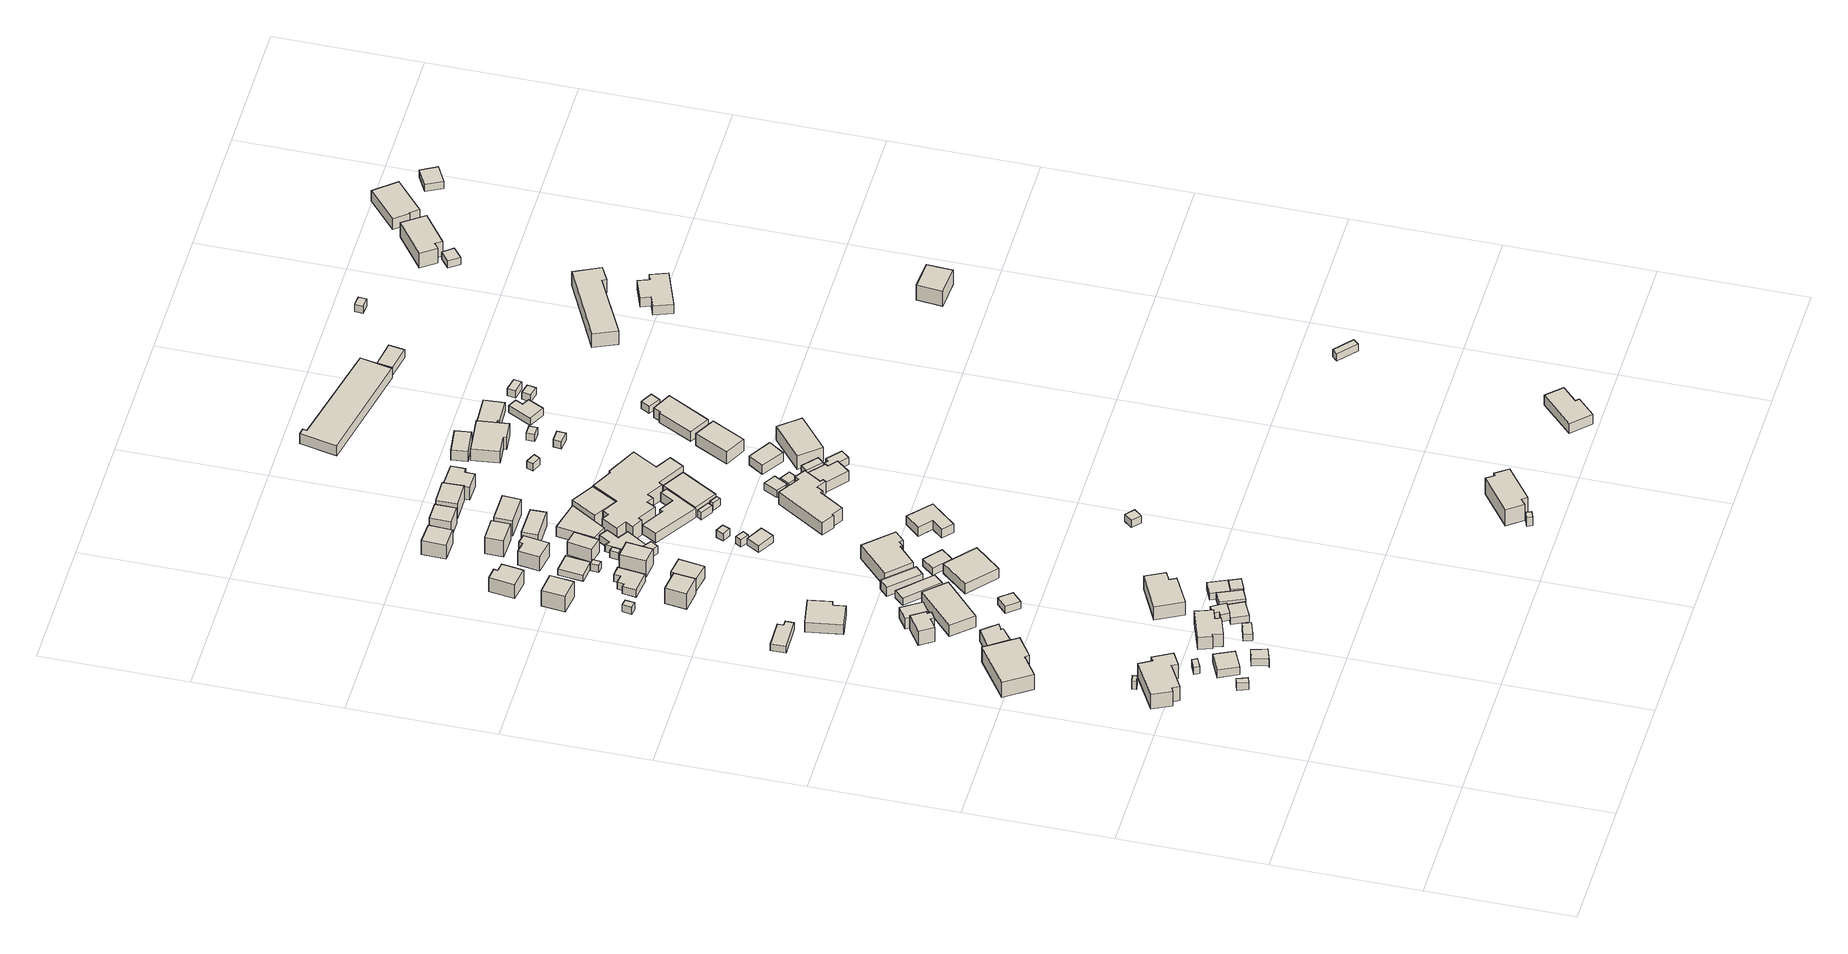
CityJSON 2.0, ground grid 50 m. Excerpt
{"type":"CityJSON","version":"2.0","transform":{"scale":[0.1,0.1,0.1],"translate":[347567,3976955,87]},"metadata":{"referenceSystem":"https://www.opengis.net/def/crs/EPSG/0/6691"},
"CityObjects":{
"building1":{"type":"Building","attributes":{"measuredHeight":3},"geometry":[{"type":"Solid","lod":"1","boundaries":[[[[0,1,2,3]],[[2,4,5,3]],[[1,6,4,2]],[[0,7,6,1]],[[3,5,7,0]],[[4,6,7,5]]]]}]},
"building2":{"type":"Building","attributes":{"measuredHeight":8.2},"geometry":[{"type":"Solid","lod":"1","boundaries":[[[[8,9,10,11,12,13,14,15,16,17]],[[16,18,19,17]],[[15,20,18,16]],[[14,21,20,15]],[[13,22,21,14]],[[12,23,22,13]],[[11,24,23,12]],[[10,25,24,11]],[[9,26,25,10]],[[8,27,26,9]],[[17,19,27,8]],[[18,20,21,22,23,24,25,26,27,19]]]]}]},
"building3":{"type":"Building","attributes":{"measuredHeight":3.4},"geometry":[{"type":"Solid","lod":"1","boundaries":[[[[28,29,30,31]],[[30,32,33,31]],[[29,34,32,30]],[[28,35,34,29]],[[31,33,35,28]],[[32,34,35,33]]]]}]},
"building4":{"type":"Building","attributes":{"measuredHeight":9.6},"geometry":[{"type":"Solid","lod":"1","boundaries":[[[[36,37,38,39,40,41]],[[40,42,43,41]],[[39,44,42,40]],[[38,45,44,39]],[[37,46,45,38]],[[36,47,46,37]],[[41,43,47,36]],[[42,44,45,46,47,43]]]]}]},
"building5":{"type":"Building","attributes":{"measuredHeight":3},"geometry":[{"type":"Solid","lod":"1","boundaries":[[[[48,49,50,51]],[[50,52,53,51]],[[49,54,52,50]],[[48,55,54,49]],[[51,53,55,48]],[[52,54,55,53]]]]}]},
"building6":{"type":"Building","attributes":{"measuredHeight":3.9},"geometry":[{"type":"Solid","lod":"1","boundaries":[[[[56,57,58,59]],[[58,60,61,59]],[[57,62,60,58]],[[56,63,62,57]],[[59,61,63,56]],[[60,62,63,61]]]]}]},
"building7":{"type":"Building","attributes":{"measuredHeight":3},"geometry":[{"type":"Solid","lod":"1","boundaries":[[[[64,65,66,67,68]],[[67,69,70,68]],[[66,71,69,67]],[[65,72,71,66]],[[64,73,72,65]],[[68,70,73,64]],[[69,71,72,73,70]]]]}]},
"building8":{"type":"Building","attributes":{"measuredHeight":6.1},"geometry":[{"type":"Solid","lod":"1","boundaries":[[[[74,75,76,77,78,79]],[[78,80,81,79]],[[77,82,80,78]],[[76,83,82,77]],[[75,84,83,76]],[[74,85,84,75]],[[79,81,85,74]],[[80,82,83,84,85,81]]]]}]},
"building9":{"type":"Building","attributes":{"measuredHeight":7.2},"geometry":[{"type":"Solid","lod":"1","boundaries":[[[[86,87,88,89,90,91,92,93]],[[92,94,95,93]],[[91,96,94,92]],[[90,97,96,91]],[[89,98,97,90]],[[88,99,98,89]],[[87,100,99,88]],[[86,101,100,87]],[[93,95,101,86]],[[94,96,97,98,99,100,101,95]]]]}]},
"building10":{"type":"Building","attributes":{"measuredHeight":2.8},"geometry":[{"type":"Solid","lod":"1","boundaries":[[[[102,103,104,105]],[[104,106,107,105]],[[103,108,106,104]],[[102,109,108,103]],[[105,107,109,102]],[[106,108,109,107]]]]}]},
"building11":{"type":"Building","attributes":{"measuredHeight":7.6},"geometry":[{"type":"Solid","lod":"1","boundaries":[[[[110,111,112,113,114,115,116,117]],[[116,118,119,117]],[[115,120,118,116]],[[114,121,120,115]],[[113,122,121,114]],[[112,123,122,113]],[[111,124,123,112]],[[110,125,124,111]],[[117,119,125,110]],[[118,120,121,122,123,124,125,119]]]]}]},
"building12":{"type":"Building","attributes":{"measuredHeight":2.9},"geometry":[{"type":"Solid","lod":"1","boundaries":[[[[126,127,128,129,130,131]],[[130,132,133,131]],[[129,134,132,130]],[[128,135,134,129]],[[127,136,135,128]],[[126,137,136,127]],[[131,133,137,126]],[[132,134,135,136,137,133]]]]}]},
"building13":{"type":"Building","attributes":{"measuredHeight":2.6},"geometry":[{"type":"Solid","lod":"1","boundaries":[[[[138,139,140,141,142]],[[141,143,144,142]],[[140,145,143,141]],[[139,146,145,140]],[[138,147,146,139]],[[142,144,147,138]],[[143,145,146,147,144]]]]}]},
"building14":{"type":"Building","attributes":{"measuredHeight":3},"geometry":[{"type":"Solid","lod":"1","boundaries":[[[[148,149,150,151,152,153]],[[152,154,155,153]],[[151,156,154,152]],[[150,157,156,151]],[[149,158,157,150]],[[148,159,158,149]],[[153,155,159,148]],[[154,156,157,158,159,155]]]]}]},
"building15":{"type":"Building","attributes":{"measuredHeight":5.9},"geometry":[{"type":"Solid","lod":"1","boundaries":[[[[160,161,162,163]],[[162,164,165,163]],[[161,166,164,162]],[[160,167,166,161]],[[163,165,167,160]],[[164,166,167,165]]]]}]},
"building16":{"type":"Building","attributes":{"measuredHeight":5.2},"geometry":[{"type":"Solid","lod":"1","boundaries":[[[[168,169,170,171,172,173]],[[172,174,175,173]],[[171,176,174,172]],[[170,177,176,171]],[[169,178,177,170]],[[168,179,178,169]],[[173,175,179,168]],[[174,176,177,178,179,175]]]]}]},
"building17":{"type":"Building","attributes":{"measuredHeight":6.3},"geometry":[{"type":"Solid","lod":"1","boundaries":[[[[180,181,182,183]],[[182,184,185,183]],[[181,186,184,182]],[[180,187,186,181]],[[183,185,187,180]],[[184,186,187,185]]]]}]},
"building18":{"type":"Building","attributes":{"measuredHeight":3.1},"geometry":[{"type":"Solid","lod":"1","boundaries":[[[[188,189,190,191]],[[190,192,193,191]],[[189,194,192,190]],[[188,195,194,189]],[[191,193,195,188]],[[192,194,195,193]]]]}]},
"building19":{"type":"Building","attributes":{"measuredHeight":3},"geometry":[{"type":"Solid","lod":"1","boundaries":[[[[196,197,198,199]],[[198,200,201,199]],[[197,202,200,198]],[[196,203,202,197]],[[199,201,203,196]],[[200,202,203,201]]]]}]},
"building20":{"type":"Building","attributes":{"measuredHeight":7.7},"geometry":[{"type":"Solid","lod":"1","boundaries":[[[[204,205,206,207,208,209]],[[208,210,211,209]],[[207,212,210,208]],[[206,213,212,207]],[[205,214,213,206]],[[204,215,214,205]],[[209,211,215,204]],[[210,212,213,214,215,211]]]]}]},
"building21":{"type":"Building","attributes":{"measuredHeight":3},"geometry":[{"type":"Solid","lod":"1","boundaries":[[[[216,217,218,219]],[[218,220,221,219]],[[217,222,220,218]],[[216,223,222,217]],[[219,221,223,216]],[[220,222,223,221]]]]}]},
"building22":{"type":"Building","attributes":{"measuredHeight":2.8},"geometry":[{"type":"Solid","lod":"1","boundaries":[[[[224,225,226,227]],[[226,228,229,227]],[[225,230,228,226]],[[224,231,230,225]],[[227,229,231,224]],[[228,230,231,229]]]]}]},
"building23":{"type":"Building","attributes":{"measuredHeight":3},"geometry":[{"type":"Solid","lod":"1","boundaries":[[[[232,233,234,235]],[[234,236,237,235]],[[233,238,236,234]],[[232,239,238,233]],[[235,237,239,232]],[[236,238,239,237]]]]}]},
"building24":{"type":"Building","attributes":{"measuredHeight":3},"geometry":[{"type":"Solid","lod":"1","boundaries":[[[[240,241,242,243]],[[242,244,245,243]],[[241,246,244,242]],[[240,247,246,241]],[[243,245,247,240]],[[244,246,247,245]]]]}]},
"building25":{"type":"Building","attributes":{"measuredHeight":7.5},"geometry":[{"type":"Solid","lod":"1","boundaries":[[[[248,249,250,251]],[[250,252,253,251]],[[249,254,252,250]],[[248,255,254,249]],[[251,253,255,248]],[[252,254,255,253]]]]}]},
"building26":{"type":"Building","attributes":{"measuredHeight":6.5},"geometry":[{"type":"Solid","lod":"1","boundaries":[[[[256,257,258,259]],[[258,260,261,259]],[[257,262,260,258]],[[256,263,262,257]],[[259,261,263,256]],[[260,262,263,261]]]]}]},
"building27":{"type":"Building","attributes":{"measuredHeight":4.6},"geometry":[{"type":"Solid","lod":"1","boundaries":[[[[264,265,266,267]],[[266,268,269,267]],[[265,270,268,266]],[[264,271,270,265]],[[267,269,271,264]],[[268,270,271,269]]]]}]},
"building28":{"type":"Building","attributes":{"measuredHeight":5.3},"geometry":[{"type":"Solid","lod":"1","boundaries":[[[[272,273,274,275]],[[274,276,277,275]],[[273,278,276,274]],[[272,279,278,273]],[[275,277,279,272]],[[276,278,279,277]]]]}]},
"building29":{"type":"Building","attributes":{"measuredHeight":3},"geometry":[{"type":"Solid","lod":"1","boundaries":[[[[280,281,282,283,284,285,286,287]],[[286,288,289,287]],[[285,290,288,286]],[[284,291,290,285]],[[283,292,291,284]],[[282,293,292,283]],[[281,294,293,282]],[[280,295,294,281]],[[287,289,295,280]],[[288,290,291,292,293,294,295,289]]]]}]},
"building30":{"type":"Building","attributes":{"measuredHeight":7},"geometry":[{"type":"Solid","lod":"1","boundaries":[[[[296,297,298,299]],[[298,300,301,299]],[[297,302,300,298]],[[296,303,302,297]],[[299,301,303,296]],[[300,302,303,301]]]]}]},
"building31":{"type":"Building","attributes":{"measuredHeight":5.9},"geometry":[{"type":"Solid","lod":"1","boundaries":[[[[304,305,306,307,308,309]],[[308,310,311,309]],[[307,312,310,308]],[[306,313,312,307]],[[305,314,313,306]],[[304,315,314,305]],[[309,311,315,304]],[[310,312,313,314,315,311]]]]}]},
"building32":{"type":"Building","attributes":{"measuredHeight":3},"geometry":[{"type":"Solid","lod":"1","boundaries":[[[[316,317,318,319]],[[318,320,321,319]],[[317,322,320,318]],[[316,323,322,317]],[[319,321,323,316]],[[320,322,323,321]]]]}]},
"building33":{"type":"Building","attributes":{"measuredHeight":8.1},"geometry":[{"type":"Solid","lod":"1","boundaries":[[[[324,325,326,327,328,329,330,331]],[[330,332,333,331]],[[329,334,332,330]],[[328,335,334,329]],[[327,336,335,328]],[[326,337,336,327]],[[325,338,337,326]],[[324,339,338,325]],[[331,333,339,324]],[[332,334,335,336,337,338,339,333]]]]}]},
"building34":{"type":"Building","attributes":{"measuredHeight":2.5},"geometry":[{"type":"Solid","lod":"1","boundaries":[[[[340,341,342,343]],[[342,344,345,343]],[[341,346,344,342]],[[340,347,346,341]],[[343,345,347,340]],[[344,346,347,345]]]]}]},
"building35":{"type":"Building","attributes":{"measuredHeight":3},"geometry":[{"type":"Solid","lod":"1","boundaries":[[[[348,349,350,351]],[[350,352,353,351]],[[349,354,352,350]],[[348,355,354,349]],[[351,353,355,348]],[[352,354,355,353]]]]}]},
"building36":{"type":"Building","attributes":{"measuredHeight":7.3},"geometry":[{"type":"Solid","lod":"1","boundaries":[[[[356,357,358,359]],[[358,360,361,359]],[[357,362,360,358]],[[356,363,362,357]],[[359,361,363,356]],[[360,362,363,361]]]]}]},
"building37":{"type":"Building","attributes":{"measuredHeight":3},"geometry":[{"type":"Solid","lod":"1","boundaries":[[[[364,365,366,367]],[[366,368,369,367]],[[365,370,368,366]],[[364,371,370,365]],[[367,369,371,364]],[[368,370,371,369]]]]}]},
"building38":{"type":"Building","attributes":{"measuredHeight":5.9},"geometry":[{"type":"Solid","lod":"1","boundaries":[[[[372,373,374,375,376,377]],[[376,378,379,377]],[[375,380,378,376]],[[374,381,380,375]],[[373,382,381,374]],[[372,383,382,373]],[[377,379,383,372]],[[378,380,381,382,383,379]]]]}]},
"building39":{"type":"Building","attributes":{"measuredHeight":3.2},"geometry":[{"type":"Solid","lod":"1","boundaries":[[[[384,385,386,387]],[[386,388,389,387]],[[385,390,388,386]],[[384,391,390,385]],[[387,389,391,384]],[[388,390,391,389]]]]}]},
"building40":{"type":"Building","attributes":{"measuredHeight":3.7},"geometry":[{"type":"Solid","lod":"1","boundaries":[[[[392,393,394,395]],[[394,396,397,395]],[[393,398,396,394]],[[392,399,398,393]],[[395,397,399,392]],[[396,398,399,397]]]]}]},
"building41":{"type":"Building","attributes":{"measuredHeight":7.4},"geometry":[{"type":"Solid","lod":"1","boundaries":[[[[400,401,402,403]],[[402,404,405,403]],[[401,406,404,402]],[[400,407,406,401]],[[403,405,407,400]],[[404,406,407,405]]]]}]},
"building42":{"type":"Building","attributes":{"measuredHeight":2.9},"geometry":[{"type":"Solid","lod":"1","boundaries":[[[[408,409,410,411]],[[410,412,413,411]],[[409,414,412,410]],[[408,415,414,409]],[[411,413,415,408]],[[412,414,415,413]]]]}]},
"building43":{"type":"Building","attributes":{"measuredHeight":2.9},"geometry":[{"type":"Solid","lod":"1","boundaries":[[[[416,417,418,419,420,421,422,423]],[[422,424,425,423]],[[421,426,424,422]],[[420,427,426,421]],[[419,428,427,420]],[[418,429,428,419]],[[417,430,429,418]],[[416,431,430,417]],[[423,425,431,416]],[[424,426,427,428,429,430,431,425]]]]}]},
"building44":{"type":"Building","attributes":{"measuredHeight":3},"geometry":[{"type":"Solid","lod":"1","boundaries":[[[[432,433,434,435]],[[434,436,437,435]],[[433,438,436,434]],[[432,439,438,433]],[[435,437,439,432]],[[436,438,439,437]]]]}]},
"building45":{"type":"Building","attributes":{"measuredHeight":7.3},"geometry":[{"type":"Solid","lod":"1","boundaries":[[[[440,441,442,443]],[[442,444,445,443]],[[441,446,444,442]],[[440,447,446,441]],[[443,445,447,440]],[[444,446,447,445]]]]}]},
"building46":{"type":"Building","attributes":{"measuredHeight":7.6},"geometry":[{"type":"Solid","lod":"1","boundaries":[[[[448,449,450,451]],[[450,452,453,451]],[[449,454,452,450]],[[448,455,454,449]],[[451,453,455,448]],[[452,454,455,453]]]]}]},
"building47":{"type":"Building","attributes":{"measuredHeight":3},"geometry":[{"type":"Solid","lod":"1","boundaries":[[[[456,457,458,459]],[[458,460,461,459]],[[457,462,460,458]],[[456,463,462,457]],[[459,461,463,456]],[[460,462,463,461]]]]}]},
"building48":{"type":"Building","attributes":{"measuredHeight":3},"geometry":[{"type":"Solid","lod":"1","boundaries":[[[[464,465,466,467]],[[466,468,469,467]],[[465,470,468,466]],[[464,471,470,465]],[[467,469,471,464]],[[468,470,471,469]]]]}]},
"building49":{"type":"Building","attributes":{"measuredHeight":7.9},"geometry":[{"type":"Solid","lod":"1","boundaries":[[[[472,473,474,475,476,477,478,479]],[[478,480,481,479]],[[477,482,480,478]],[[476,483,482,477]],[[475,484,483,476]],[[474,485,484,475]],[[473,486,485,474]],[[472,487,486,473]],[[479,481,487,472]],[[480,482,483,484,485,486,487,481]]]]}]},
"building50":{"type":"Building","attributes":{"measuredHeight":4.4},"geometry":[{"type":"Solid","lod":"1","boundaries":[[[[488,489,490,491,492,493]],[[492,494,495,493]],[[491,496,494,492]],[[490,497,496,491]],[[489,498,497,490]],[[488,499,498,489]],[[493,495,499,488]],[[494,496,497,498,499,495]]]]}]},
"building51":{"type":"Building","attributes":{"measuredHeight":6.6},"geometry":[{"type":"Solid","lod":"1","boundaries":[[[[500,501,502,503]],[[502,504,505,503]],[[501,506,504,502]],[[500,507,506,501]],[[503,505,507,500]],[[504,506,507,505]]]]}]},
"building52":{"type":"Building","attributes":{"measuredHeight":4.5},"geometry":[{"type":"Solid","lod":"1","boundaries":[[[[508,509,510,511]],[[510,512,513,511]],[[509,514,512,510]],[[508,515,514,509]],[[511,513,515,508]],[[512,514,515,513]]]]}]},
"building53":{"type":"Building","attributes":{"measuredHeight":4.8},"geometry":[{"type":"Solid","lod":"1","boundaries":[[[[516,517,518,519,520,521,522,523]],[[522,524,525,523]],[[521,526,524,522]],[[520,527,526,521]],[[519,528,527,520]],[[518,529,528,519]],[[517,530,529,518]],[[516,531,530,517]],[[523,525,531,516]],[[524,526,527,528,529,530,531,525]]]]}]},
"building54":{"type":"Building","attributes":{"measuredHeight":7.3},"geometry":[{"type":"Solid","lod":"1","boundaries":[[[[532,533,534,535]],[[534,536,537,535]],[[533,538,536,534]],[[532,539,538,533]],[[535,537,539,532]],[[536,538,539,537]]]]}]},
"building55":{"type":"Building","attributes":{"measuredHeight":8},"geometry":[{"type":"Solid","lod":"1","boundaries":[[[[540,541,542,543]],[[542,544,545,543]],[[541,546,544,542]],[[540,547,546,541]],[[543,545,547,540]],[[544,546,547,545]]]]}]},
"building56":{"type":"Building","attributes":{"measuredHeight":3},"geometry":[{"type":"Solid","lod":"1","boundaries":[[[[548,549,550,551]],[[550,552,553,551]],[[549,554,552,550]],[[548,555,554,549]],[[551,553,555,548]],[[552,554,555,553]]]]}]},
"building57":{"type":"Building","attributes":{"measuredHeight":6.4},"geometry":[{"type":"Solid","lod":"1","boundaries":[[[[556,557,558,559,560,561,562,563,564,565,566,567,568,569,570,571]],[[570,572,573,571]],[[569,574,572,570]],[[568,575,574,569]],[[567,576,575,568]],[[566,577,576,567]],[[565,578,577,566]],[[564,579,578,565]],[[563,580,579,564]],[[562,581,580,563]],[[561,582,581,562]],[[560,583,582,561]],[[559,584,583,560]],[[558,585,584,559]],[[557,586,585,558]],[[556,587,586,557]],[[571,573,587,556]],[[572,574,575,576,577,578,579,580,581,582,583,584,585,586,587,573]]]]}]},
"building58":{"type":"Building","attributes":{"measuredHeight":7.6},"geometry":[{"type":"Solid","lod":"1","boundaries":[[[[588,589,590,591]],[[590,592,593,591]],[[589,594,592,590]],[[588,595,594,589]],[[591,593,595,588]],[[592,594,595,593]]]]}]},
"building59":{"type":"Building","attributes":{"measuredHeight":3},"geometry":[{"type":"Solid","lod":"1","boundaries":[[[[596,597,598,599]],[[598,600,601,599]],[[597,602,600,598]],[[596,603,602,597]],[[599,601,603,596]],[[600,602,603,601]]]]}]},
"building60":{"type":"Building","attributes":{"measuredHeight":8.6},"geometry":[{"type":"Solid","lod":"1","boundaries":[[[[604,605,606,607,608,609,610,611,612,613,614,615,616,617,618,619,620,621,622,623,624,625]],[[624,626,627,625]],[[623,628,626,624]],[[622,629,628,623]],[[621,630,629,622]],[[620,631,630,621]],[[619,632,631,620]],[[618,633,632,619]],[[617,634,633,618]],[[616,635,634,617]],[[615,636,635,616]],[[614,637,636,615]],[[613,638,637,614]],[[612,639,638,613]],[[611,640,639,612]],[[610,641,640,611]],[[609,642,641,610]],[[608,643,642,609]],[[607,644,643,608]],[[606,645,644,607]],[[605,646,645,606]],[[604,647,646,605]],[[625,627,647,604]],[[626,628,629,630,631,632,633,634,635,636,637,638,639,640,641,642,643,644,645,646,647,627]]]]}]},
"building61":{"type":"Building","attributes":{"measuredHeight":7.4},"geometry":[{"type":"Solid","lod":"1","boundaries":[[[[648,649,650,651]],[[650,652,653,651]],[[649,654,652,650]],[[648,655,654,649]],[[651,653,655,648]],[[652,654,655,653]]]]}]},
"building62":{"type":"Building","attributes":{"measuredHeight":5},"geometry":[{"type":"Solid","lod":"1","boundaries":[[[[656,657,658,659]],[[658,660,661,659]],[[657,662,660,658]],[[656,663,662,657]],[[659,661,663,656]],[[660,662,663,661]]]]}]},
"building63":{"type":"Building","attributes":{"measuredHeight":3},"geometry":[{"type":"Solid","lod":"1","boundaries":[[[[664,665,666,667,668]],[[667,669,670,668]],[[666,671,669,667]],[[665,672,671,666]],[[664,673,672,665]],[[668,670,673,664]],[[669,671,672,673,670]]]]}]},
"building64":{"type":"Building","attributes":{"measuredHeight":3},"geometry":[{"type":"Solid","lod":"1","boundaries":[[[[674,675,676,677]],[[676,678,679,677]],[[675,680,678,676]],[[674,681,680,675]],[[677,679,681,674]],[[678,680,681,679]]]]}]},
"building65":{"type":"Building","attributes":{"measuredHeight":5.2},"geometry":[{"type":"Solid","lod":"1","boundaries":[[[[682,683,684,685,686,687,688,689,690]],[[689,691,692,690]],[[688,693,691,689]],[[687,694,693,688]],[[686,695,694,687]],[[685,696,695,686]],[[684,697,696,685]],[[683,698,697,684]],[[682,699,698,683]],[[690,692,699,682]],[[691,693,694,695,696,697,698,699,692]]]]}]},
"building66":{"type":"Building","attributes":{"measuredHeight":7.7},"geometry":[{"type":"Solid","lod":"1","boundaries":[[[[700,701,702,703,704,705]],[[704,706,707,705]],[[703,708,706,704]],[[702,709,708,703]],[[701,710,709,702]],[[700,711,710,701]],[[705,707,711,700]],[[706,708,709,710,711,707]]]]}]},
"building67":{"type":"Building","attributes":{"measuredHeight":3},"geometry":[{"type":"Solid","lod":"1","boundaries":[[[[712,713,714,715]],[[714,716,717,715]],[[713,718,716,714]],[[712,719,718,713]],[[715,717,719,712]],[[716,718,719,717]]]]}]},
"building68":{"type":"Building","attributes":{"measuredHeight":3},"geometry":[{"type":"Solid","lod":"1","boundaries":[[[[720,721,722,723,724,725]],[[724,726,727,725]],[[723,728,726,724]],[[722,729,728,723]],[[721,730,729,722]],[[720,731,730,721]],[[725,727,731,720]],[[726,728,729,730,731,727]]]]}]},
"building69":{"type":"Building","attributes":{"measuredHeight":4.4},"geometry":[{"type":"Solid","lod":"1","boundaries":[[[[732,733,734,735]],[[734,736,737,735]],[[733,738,736,734]],[[732,739,738,733]],[[735,737,739,732]],[[736,738,739,737]]]]}]},
"building70":{"type":"Building","attributes":{"measuredHeight":3},"geometry":[{"type":"Solid","lod":"1","boundaries":[[[[740,741,742,743]],[[742,744,745,743]],[[741,746,744,742]],[[740,747,746,741]],[[743,745,747,740]],[[744,746,747,745]]]]}]},
"building71":{"type":"Building","attributes":{"measuredHeight":7.8},"geometry":[{"type":"Solid","lod":"1","boundaries":[[[[748,749,750,751]],[[750,752,753,751]],[[749,754,752,750]],[[748,755,754,749]],[[751,753,755,748]],[[752,754,755,753]]]]}]},
"building72":{"type":"Building","attributes":{"measuredHeight":6.9},"geometry":[{"type":"Solid","lod":"1","boundaries":[[[[756,757,758,759]],[[758,760,761,759]],[[757,762,760,758]],[[756,763,762,757]],[[759,761,763,756]],[[760,762,763,761]]]]}]},
"building73":{"type":"Building","attributes":{"measuredHeight":5.2},"geometry":[{"type":"Solid","lod":"1","boundaries":[[[[764,765,766,767,768,769]],[[768,770,771,769]],[[767,772,770,768]],[[766,773,772,767]],[[765,774,773,766]],[[764,775,774,765]],[[769,771,775,764]],[[770,772,773,774,775,771]]]]}]},
"building74":{"type":"Building","attributes":{"measuredHeight":4.9},"geometry":[{"type":"Solid","lod":"1","boundaries":[[[[776,777,778,779]],[[778,780,781,779]],[[777,782,780,778]],[[776,783,782,777]],[[779,781,783,776]],[[780,782,783,781]]]]}]},
"building75":{"type":"Building","attributes":{"measuredHeight":6.9},"geometry":[{"type":"Solid","lod":"1","boundaries":[[[[784,785,786,787,788,789]],[[788,790,791,789]],[[787,792,790,788]],[[786,793,792,787]],[[785,794,793,786]],[[784,795,794,785]],[[789,791,795,784]],[[790,792,793,794,795,791]]]]}]},
"building76":{"type":"Building","attributes":{"measuredHeight":3},"geometry":[{"type":"Solid","lod":"1","boundaries":[[[[796,797,798,799]],[[798,800,801,799]],[[797,802,800,798]],[[796,803,802,797]],[[799,801,803,796]],[[800,802,803,801]]]]}]},
"building77":{"type":"Building","attributes":{"measuredHeight":3},"geometry":[{"type":"Solid","lod":"1","boundaries":[[[[804,805,806,807]],[[806,808,809,807]],[[805,810,808,806]],[[804,811,810,805]],[[807,809,811,804]],[[808,810,811,809]]]]}]},
"building78":{"type":"Building","attributes":{"measuredHeight":5},"geometry":[{"type":"Solid","lod":"1","boundaries":[[[[812,813,814,815,816,817]],[[816,818,819,817]],[[815,820,818,816]],[[814,821,820,815]],[[813,822,821,814]],[[812,823,822,813]],[[817,819,823,812]],[[818,820,821,822,823,819]]]]}]},
"building79":{"type":"Building","attributes":{"measuredHeight":4.3},"geometry":[{"type":"Solid","lod":"1","boundaries":[[[[824,825,826,827,828,829]],[[828,830,831,829]],[[827,832,830,828]],[[826,833,832,827]],[[825,834,833,826]],[[824,835,834,825]],[[829,831,835,824]],[[830,832,833,834,835,831]]]]}]},
"building80":{"type":"Building","attributes":{"measuredHeight":3},"geometry":[{"type":"Solid","lod":"1","boundaries":[[[[836,837,838,839,840,841]],[[840,842,843,841]],[[839,844,842,840]],[[838,845,844,839]],[[837,846,845,838]],[[836,847,846,837]],[[841,843,847,836]],[[842,844,845,846,847,843]]]]}]},
"building81":{"type":"Building","attributes":{"measuredHeight":3},"geometry":[{"type":"Solid","lod":"1","boundaries":[[[[848,849,850,851]],[[850,852,853,851]],[[849,854,852,850]],[[848,855,854,849]],[[851,853,855,848]],[[852,854,855,853]]]]}]},
"building82":{"type":"Building","attributes":{"measuredHeight":5.5},"geometry":[{"type":"Solid","lod":"1","boundaries":[[[[856,857,858,859,860,861]],[[860,862,863,861]],[[859,864,862,860]],[[858,865,864,859]],[[857,866,865,858]],[[856,867,866,857]],[[861,863,867,856]],[[862,864,865,866,867,863]]]]}]},
"building83":{"type":"Building","attributes":{"measuredHeight":3},"geometry":[{"type":"Solid","lod":"1","boundaries":[[[[868,869,870,871]],[[870,872,873,871]],[[869,874,872,870]],[[868,875,874,869]],[[871,873,875,868]],[[872,874,875,873]]]]}]},
"building84":{"type":"Building","attributes":{"measuredHeight":3},"geometry":[{"type":"Solid","lod":"1","boundaries":[[[[876,877,878,879]],[[878,880,881,879]],[[877,882,880,878]],[[876,883,882,877]],[[879,881,883,876]],[[880,882,883,881]]]]}]},
"building85":{"type":"Building","attributes":{"measuredHeight":3},"geometry":[{"type":"Solid","lod":"1","boundaries":[[[[884,885,886,887]],[[886,888,889,887]],[[885,890,888,886]],[[884,891,890,885]],[[887,889,891,884]],[[888,890,891,889]]]]}]},
"building86":{"type":"Building","attributes":{"measuredHeight":3.2},"geometry":[{"type":"Solid","lod":"1","boundaries":[[[[892,893,894,895]],[[894,896,897,895]],[[893,898,896,894]],[[892,899,898,893]],[[895,897,899,892]],[[896,898,899,897]]]]}]},
"building87":{"type":"Building","attributes":{"measuredHeight":8.1},"geometry":[{"type":"Solid","lod":"1","boundaries":[[[[900,901,902,903,904,905]],[[904,906,907,905]],[[903,908,906,904]],[[902,909,908,903]],[[901,910,909,902]],[[900,911,910,901]],[[905,907,911,900]],[[906,908,909,910,911,907]]]]}]},
"building88":{"type":"Building","attributes":{"measuredHeight":8.1},"geometry":[{"type":"Solid","lod":"1","boundaries":[[[[912,913,914,915]],[[914,916,917,915]],[[913,918,916,914]],[[912,919,918,913]],[[915,917,919,912]],[[916,918,919,917]]]]}]},
"building89":{"type":"Building","attributes":{"measuredHeight":4.7},"geometry":[{"type":"Solid","lod":"1","boundaries":[[[[920,921,922,923,924,925,926,927]],[[926,928,929,927]],[[925,930,928,926]],[[924,931,930,925]],[[923,932,931,924]],[[922,933,932,923]],[[921,934,933,922]],[[920,935,934,921]],[[927,929,935,920]],[[928,930,931,932,933,934,935,929]]]]}]},
"building90":{"type":"Building","attributes":{"measuredHeight":3},"geometry":[{"type":"Solid","lod":"1","boundaries":[[[[936,937,938,939]],[[938,940,941,939]],[[937,942,940,938]],[[936,943,942,937]],[[939,941,943,936]],[[940,942,943,941]]]]}]},
"building91":{"type":"Building","attributes":{"measuredHeight":3},"geometry":[{"type":"Solid","lod":"1","boundaries":[[[[944,945,946,947]],[[946,948,949,947]],[[945,950,948,946]],[[944,951,950,945]],[[947,949,951,944]],[[948,950,951,949]]]]}]},
"building92":{"type":"Building","attributes":{"measuredHeight":7.5},"geometry":[{"type":"Solid","lod":"1","boundaries":[[[[952,953,954,955,956,957]],[[956,958,959,957]],[[955,960,958,956]],[[954,961,960,955]],[[953,962,961,954]],[[952,963,962,953]],[[957,959,963,952]],[[958,960,961,962,963,959]]]]}]},
"building93":{"type":"Building","attributes":{"measuredHeight":5.6},"geometry":[{"type":"Solid","lod":"1","boundaries":[[[[964,965,966,967,968,969]],[[968,970,971,969]],[[967,972,970,968]],[[966,973,972,967]],[[965,974,973,966]],[[964,975,974,965]],[[969,971,975,964]],[[970,972,973,974,975,971]]]]}]},
"building94":{"type":"Building","attributes":{"measuredHeight":3.1},"geometry":[{"type":"Solid","lod":"1","boundaries":[[[[976,977,978,979]],[[978,980,981,979]],[[977,982,980,978]],[[976,983,982,977]],[[979,981,983,976]],[[980,982,983,981]]]]}]}
},
"vertices":[
[260,799,39],[273,764,39],[252,756,39],[239,792,39],[252,756,69],[239,792,69],[273,764,69],[260,799,69],
[211,1106,47],[235,1064,47],[251,1072,47],[286,1009,47],[238,982,47],[227,1002,47],[139,952,47],[126,975,47],[110,967,47],[79,1031,47],[110,967,108],[79,1031,108],[126,975,108],[139,952,108],[227,1002,108],[238,982,108],[286,1009,108],[251,1072,108],[235,1064,108],[211,1106,108],
[172,1115,55],[176,1100,55],[149,1094,55],[146,1109,55],[149,1094,88],[146,1109,88],[176,1100,88],[172,1115,88],
[155,1598,55],[226,1494,55],[152,1443,55],[142,1456,55],[70,1407,55],[8,1497,55],[70,1407,118],[8,1497,118],[142,1456,118],[152,1443,118],[226,1494,118],[155,1598,118],
[311,956,41],[319,940,41],[284,924,41],[276,941,41],[284,924,71],[276,941,71],[319,940,71],[311,956,71],
[282,867,38],[351,899,38],[382,833,38],[314,801,38],[382,833,71],[314,801,71],[351,899,71],[282,867,71],
[404,789,38],[421,737,38],[368,720,38],[378,724,38],[361,776,38],[378,724,68],[361,776,68],[368,720,68],[421,737,68],[404,789,68],
[186,1587,54],[249,1629,54],[292,1578,54],[270,1566,54],[273,1558,54],[229,1525,54],[273,1558,100],[229,1525,100],[270,1566,100],[292,1578,100],[249,1629,100],[186,1587,100],
[395,958,38],[513,1000,38],[533,942,38],[495,929,38],[502,909,38],[430,884,38],[419,917,38],[411,914,38],[419,917,90],[411,914,90],[430,884,90],[502,909,90],[495,929,90],[533,942,90],[513,1000,90],[395,958,90],
[524,847,35],[534,819,35],[482,802,35],[473,830,35],[482,802,63],[473,830,63],[534,819,63],[524,847,63],
[188,1814,48],[254,1858,48],[285,1812,48],[278,1807,48],[286,1795,48],[262,1780,48],[255,1791,48],[219,1767,48],[255,1791,107],[219,1767,107],[262,1780,107],[286,1795,107],[278,1807,107],[285,1812,107],[254,1858,107],[188,1814,107],
[149,2261,45],[150,2240,45],[168,2240,45],[168,2210,45],[54,2208,45],[53,2259,45],[54,2208,74],[53,2259,74],[168,2210,74],[168,2240,74],[150,2240,74],[149,2261,74],
[597,916,35],[624,863,35],[564,834,35],[538,887,35],[554,894,35],[538,887,62],[554,894,62],[564,834,62],[624,863,62],[597,916,62],
[569,961,39],[597,916,39],[554,894,39],[538,920,39],[551,928,39],[541,944,39],[551,928,69],[541,944,69],[538,920,69],[554,894,69],[597,916,69],[569,961,69],
[294,1806,49],[251,1871,49],[297,1902,49],[341,1836,49],[297,1902,94],[341,1836,94],[251,1871,94],[294,1806,94],
[269,2194,46],[282,2114,46],[265,2111,46],[272,2068,46],[183,2054,46],[163,2176,46],[183,2054,86],[163,2176,86],[272,2068,86],[265,2111,86],[282,2114,86],[269,2194,86],
[385,1852,48],[450,1782,48],[317,1659,48],[253,1729,48],[317,1659,94],[253,1729,94],[450,1782,94],[385,1852,94],
[637,959,37],[671,881,37],[630,862,37],[597,940,37],[630,862,68],[597,940,68],[671,881,68],[637,959,68],
[434,1617,50],[468,1576,50],[433,1543,50],[399,1584,50],[433,1543,80],[399,1584,80],[468,1576,80],[434,1617,80],
[628,1193,40],[661,1128,40],[631,1112,40],[643,1089,40],[541,1035,40],[495,1126,40],[541,1035,95],[495,1126,95],[643,1089,95],[631,1112,95],[661,1128,95],[628,1193,95],
[145,2754,40],[141,2721,40],[116,2725,40],[122,2758,40],[116,2725,70],[122,2758,70],[141,2721,70],[145,2754,70],
[683,1002,34],[710,941,34],[661,920,34],[635,980,34],[661,920,62],[635,980,62],[710,941,62],[683,1002,62],
[708,937,34],[724,900,34],[682,882,34],[666,919,34],[682,882,64],[666,919,64],[724,900,64],[708,937,64],
[491,1837,47],[461,1805,47],[358,1907,47],[388,1939,47],[358,1907,77],[388,1939,77],[461,1805,77],[491,1837,77],
[259,2554,40],[182,2563,40],[192,2637,40],[268,2627,40],[192,2637,105],[268,2627,105],[182,2563,105],[259,2554,105],
[165,3003,37],[155,2922,37],[79,2932,37],[89,3012,37],[79,2932,102],[89,3012,102],[155,2922,102],[165,3003,102],
[417,1994,47],[506,1900,47],[477,1872,47],[388,1966,47],[477,1872,84],[388,1966,84],[506,1900,84],[417,1994,84],
[635,1736,46],[558,1646,46],[461,1730,46],[538,1820,46],[461,1730,88],[538,1820,88],[558,1646,88],[635,1736,88],
[290,2814,39],[279,2722,39],[199,2731,39],[205,2778,39],[218,2776,39],[221,2799,39],[251,2795,39],[254,2818,39],[251,2795,69],[254,2818,69],[221,2799,69],[218,2776,69],[205,2778,69],[199,2731,69],[279,2722,69],[290,2814,69],
[334,2544,43],[269,2554,43],[282,2641,43],[347,2631,43],[282,2641,94],[347,2631,94],[269,2554,94],[334,2544,94],
[158,3183,35],[156,3170,35],[188,3166,35],[177,3091,35],[103,3102,35],[116,3189,35],[103,3102,94],[116,3189,94],[177,3091,94],[188,3166,94],[156,3170,94],[158,3183,94],
[613,1843,46],[578,1801,46],[520,1850,46],[555,1891,46],[520,1850,76],[555,1891,76],[578,1801,76],[613,1843,76],
[540,2089,47],[628,1997,47],[595,1965,47],[585,1975,47],[570,1961,47],[564,1967,47],[501,1908,47],[429,1983,47],[501,1908,104],[429,1983,104],[564,1967,104],[570,1961,104],[585,1975,104],[595,1965,104],[628,1997,104],[540,2089,104],
[311,2989,36],[301,2905,36],[234,2912,36],[243,2997,36],[234,2912,61],[243,2997,61],[301,2905,61],[311,2989,61],
[307,2900,38],[304,2872,38],[284,2874,38],[287,2903,38],[284,2874,68],[287,2903,68],[304,2872,68],[307,2900,68],
[298,2724,41],[308,2814,41],[370,2807,41],[359,2717,41],[370,2807,107],[359,2717,107],[308,2814,107],[298,2724,107],
[377,2855,40],[373,2825,40],[354,2827,40],[358,2857,40],[354,2827,70],[358,2857,70],[373,2825,70],[377,2855,70],
[297,3125,35],[300,3138,35],[335,3132,35],[321,3045,35],[248,3057,35],[260,3131,35],[248,3057,94],[260,3131,94],[321,3045,94],[335,3132,94],[300,3138,94],[297,3125,94],
[430,2742,41],[413,2715,41],[369,2743,41],[387,2770,41],[369,2743,72],[387,2770,72],[413,2715,72],[430,2742,72],
[1208,99,63],[1215,82,63],[1191,73,63],[1184,90,63],[1191,73,100],[1184,90,100],[1215,82,100],[1208,99,100],
[341,2992,38],[392,2982,38],[376,2897,38],[325,2907,38],[376,2897,92],[325,2907,92],[392,2982,92],[341,2992,92],
[579,2421,40],[554,2377,40],[496,2409,40],[521,2453,40],[496,2409,69],[521,2453,69],[554,2377,69],[579,2421,69],
[461,2825,39],[415,2753,39],[370,2783,39],[383,2880,39],[398,2869,39],[423,2908,39],[452,2889,39],[426,2847,39],[452,2889,68],[426,2847,68],[423,2908,68],[398,2869,68],[383,2880,68],[370,2783,68],[415,2753,68],[461,2825,68],
[547,2472,41],[534,2452,41],[506,2470,41],[519,2490,41],[506,2470,71],[519,2490,71],[534,2452,71],[547,2472,71],
[311,3435,34],[308,3354,34],[231,3357,34],[234,3438,34],[231,3357,92],[234,3438,92],[308,3354,92],[311,3435,92],
[369,3182,34],[286,3183,34],[287,3246,34],[370,3246,34],[287,3246,102],[370,3246,102],[286,3183,102],[369,3182,102],
[561,2542,41],[549,2517,41],[520,2531,41],[532,2556,41],[520,2531,71],[532,2556,71],[549,2517,71],[561,2542,71],
[959,1305,32],[935,1278,32],[906,1304,32],[929,1331,32],[906,1304,62],[929,1331,62],[935,1278,62],[959,1305,62],
[1307,256,56],[1327,229,56],[1336,235,56],[1368,192,56],[1251,103,56],[1238,121,56],[1217,105,56],[1177,158,56],[1217,105,123],[1177,158,123],[1238,121,123],[1251,103,123],[1368,192,123],[1336,235,123],[1327,229,123],[1307,256,123],
[737,1837,40],[703,1867,40],[736,1905,40],[693,1941,40],[737,1991,40],[813,1924,40],[737,1991,77],[813,1924,77],[693,1941,77],[736,1905,77],[703,1867,77],[737,1837,77],
[457,3088,36],[348,3087,36],[348,3142,36],[456,3141,36],[348,3142,95],[456,3141,95],[348,3087,95],[457,3088,95],
[530,3022,34],[452,2899,34],[401,2917,34],[420,3047,34],[401,2917,75],[420,3047,75],[452,2899,75],[530,3022,75],
[609,2642,38],[463,2735,38],[493,2786,38],[570,2740,38],[576,2751,38],[627,2721,38],[654,2767,38],[676,2753,38],[654,2767,77],[676,2753,77],[627,2721,77],[576,2751,77],[570,2740,77],[493,2786,77],[463,2735,77],[609,2642,77],
[400,3365,35],[332,3365,35],[332,3437,35],[400,3437,35],[332,3437,102],[400,3437,102],[332,3365,102],[400,3365,102],
[390,3180,32],[390,3243,32],[498,3242,32],[495,3180,32],[498,3242,96],[495,3180,96],[390,3243,96],[390,3180,96],
[653,2613,38],[644,2598,38],[603,2622,38],[612,2637,38],[603,2622,68],[612,2637,68],[644,2598,68],[653,2613,68],
[806,2358,39],[815,2372,39],[851,2349,39],[825,2307,39],[814,2290,39],[824,2283,39],[820,2277,39],[817,2272,39],[785,2292,39],[772,2271,39],[763,2276,39],[709,2191,39],[671,2215,39],[667,2209,39],[626,2235,39],[733,2404,39],[626,2235,91],[733,2404,91],[667,2209,91],[671,2215,91],[709,2191,91],[763,2276,91],[772,2271,91],[785,2292,91],[817,2272,91],[820,2277,91],[824,2283,91],[814,2290,91],[825,2307,91],[851,2349,91],[815,2372,91],[806,2358,91],
[609,2977,34],[558,2888,34],[479,2937,34],[532,3023,34],[479,2937,96],[532,3023,96],[558,2888,96],[609,2977,96],
[691,2594,37],[684,2582,37],[657,2597,37],[664,2610,37],[657,2597,67],[664,2610,67],[684,2582,67],[691,2594,67],
[796,2891,35],[745,2804,35],[798,2773,35],[770,2724,35],[676,2778,35],[668,2765,35],[612,2798,35],[600,2778,35],[578,2791,35],[561,2762,35],[498,2799,35],[491,2787,35],[454,2808,35],[470,2834,35],[434,2855,35],[467,2910,35],[492,2896,35],[505,2917,35],[558,2886,35],[611,2976,35],[685,2938,35],[689,2943,35],[685,2938,98],[689,2943,98],[611,2976,98],[558,2886,98],[505,2917,98],[492,2896,98],[467,2910,98],[434,2855,98],[470,2834,98],[454,2808,98],[491,2787,98],[498,2799,98],[561,2762,98],[578,2791,98],[600,2778,98],[612,2798,98],[668,2765,98],[676,2778,98],[770,2724,98],[798,2773,98],[745,2804,98],[796,2891,98],
[511,3369,35],[424,3367,35],[422,3439,35],[509,3440,35],[422,3439,98],[509,3440,98],[424,3367,98],[511,3369,98],
[690,2768,35],[766,2723,35],[691,2598,35],[616,2643,35],[691,2598,75],[616,2643,75],[766,2723,75],[690,2768,75],
[826,2441,39],[800,2394,39],[795,2395,39],[761,2418,39],[786,2465,39],[761,2418,69],[786,2465,69],[795,2395,69],[800,2394,69],[826,2441,69],
[856,2401,39],[838,2369,39],[803,2390,39],[821,2421,39],[803,2390,69],[821,2421,69],[838,2369,69],[856,2401,69],
[853,2341,38],[908,2296,38],[900,2287,38],[930,2263,38],[893,2218,38],[820,2277,38],[824,2283,38],[814,2290,38],[825,2307,38],[814,2290,81],[825,2307,81],[824,2283,81],[820,2277,81],[893,2218,81],[930,2263,81],[900,2287,81],[908,2296,81],[853,2341,81],
[522,3354,30],[524,3439,30],[606,3437,30],[605,3387,30],[589,3387,30],[588,3352,30],[589,3387,84],[588,3352,84],[605,3387,84],[606,3437,84],[524,3439,84],[522,3354,84],
[944,2329,39],[925,2308,39],[875,2351,39],[894,2372,39],[875,2351,69],[894,2372,69],[925,2308,69],[944,2329,69],
[995,2265,36],[971,2237,36],[910,2288,36],[926,2307,36],[940,2295,36],[948,2305,36],[940,2295,66],[948,2305,66],[926,2307,66],[910,2288,66],[971,2237,66],[995,2265,66],
[968,2492,38],[931,2440,38],[857,2489,38],[891,2539,38],[857,2489,76],[891,2539,76],[931,2440,76],[968,2492,76],
[749,3202,29],[738,3181,29],[705,3194,29],[713,3217,29],[705,3194,59],[713,3217,59],[738,3181,59],[749,3202,59],
[1024,2486,38],[1083,2416,38],[965,2318,38],[906,2388,38],[965,2318,96],[906,2388,96],[1083,2416,96],[1024,2486,96],
[1011,2687,36],[951,2573,36],[879,2610,36],[940,2725,36],[879,2610,86],[940,2725,86],[951,2573,86],[1011,2687,86],
[1794,124,69],[1743,74,69],[1754,63,69],[1694,4,69],[1632,65,69],[1744,175,69],[1632,65,110],[1744,175,110],[1694,4,110],[1754,63,110],[1743,74,110],[1794,124,110],
[796,3416,24],[704,3405,24],[697,3459,24],[789,3471,24],[697,3459,66],[789,3471,66],[704,3405,66],[796,3416,66],
[841,3413,27],[853,3307,27],[786,3300,27],[784,3312,27],[718,3304,27],[707,3398,27],[718,3304,76],[707,3398,76],[784,3312,76],[786,3300,76],[853,3307,76],[841,3413,76],
[873,3160,29],[872,3129,29],[827,3133,29],[831,3161,29],[827,3133,59],[831,3161,59],[872,3129,59],[873,3160,59],
[876,3251,28],[876,3223,28],[841,3223,28],[842,3252,28],[841,3223,58],[842,3252,58],[876,3223,58],[876,3251,58],
[959,2746,31],[1021,2865,31],[1027,2862,31],[1040,2888,31],[1109,2854,31],[1029,2708,31],[1109,2854,71],[1029,2708,71],[1040,2888,71],[1027,2862,71],[1021,2865,71],[959,2746,71],
[961,3350,25],[875,3345,25],[874,3352,25],[854,3351,25],[851,3414,25],[956,3420,25],[851,3414,61],[956,3420,61],[854,3351,61],[874,3352,61],[875,3345,61],[961,3350,61],
[986,3321,26],[973,3296,26],[998,3283,26],[970,3228,26],[914,3257,26],[956,3337,26],[914,3257,56],[956,3337,56],[970,3228,56],[998,3283,56],[973,3296,56],[986,3321,56],
[1112,2913,31],[1094,2882,31],[1054,2905,31],[1071,2936,31],[1054,2905,61],[1071,2936,61],[1094,2882,61],[1112,2913,61],
[1055,3844,17],[1032,3735,17],[635,3814,17],[663,3941,17],[687,3937,17],[684,3923,17],[687,3937,59],[684,3923,59],[663,3941,59],[635,3814,59],[1032,3735,59],[1055,3844,59],
[1064,3304,26],[1058,3274,26],[1021,3282,26],[1027,3312,26],[1021,3282,56],[1027,3312,56],[1058,3274,56],[1064,3304,56],
[1080,3352,25],[1075,3324,25],[1028,3332,25],[1033,3361,25],[1028,3332,55],[1033,3361,55],[1075,3324,55],[1080,3352,55],
[1863,823,68],[1847,805,68],[1785,858,68],[1801,876,68],[1785,858,98],[1801,876,98],[1847,805,98],[1863,823,98],
[1147,3775,16],[1138,3720,16],[1048,3736,16],[1057,3790,16],[1048,3736,48],[1057,3790,48],[1138,3720,48],[1147,3775,48],
[1580,3291,30],[1624,3202,30],[1571,3175,30],[1564,3189,30],[1347,3079,30],[1311,3158,30],[1347,3079,87],[1311,3158,87],[1564,3189,87],[1571,3175,87],[1624,3202,87],[1580,3291,87],
[1891,2218,21],[1887,2130,21],[1780,2136,21],[1789,2224,21],[1780,2136,83],[1789,2224,83],[1887,2130,83],[1891,2218,83],
[1614,3086,27],[1628,3048,27],[1651,3056,27],[1672,2999,27],[1532,2947,27],[1509,3010,27],[1549,3025,27],[1537,3057,27],[1549,3025,66],[1537,3057,66],[1509,3010,66],[1532,2947,66],[1672,2999,66],[1651,3056,66],[1628,3048,66],[1614,3086,66],
[1347,3924,14],[1345,3896,14],[1308,3899,14],[1310,3927,14],[1308,3899,44],[1310,3927,44],[1345,3896,44],[1347,3924,44],
[1613,3721,17],[1640,3687,17],[1603,3657,17],[1576,3691,17],[1603,3657,47],[1576,3691,47],[1640,3687,47],[1613,3721,47],
[1687,3874,12],[1740,3802,12],[1633,3723,12],[1618,3744,12],[1598,3729,12],[1560,3780,12],[1598,3729,73],[1560,3780,73],[1618,3744,73],[1633,3723,73],[1740,3802,73],[1687,3874,73],
[1831,4005,9],[1894,3931,9],[1783,3835,9],[1759,3863,9],[1756,3860,9],[1718,3907,9],[1756,3860,53],[1718,3907,53],[1759,3863,53],[1783,3835,53],[1894,3931,53],[1831,4005,53],
[1977,3885,10],[2006,3831,10],[1943,3797,10],[1914,3852,10],[1943,3797,40],[1914,3852,40],[2006,3831,40],[1977,3885,40]
]}
